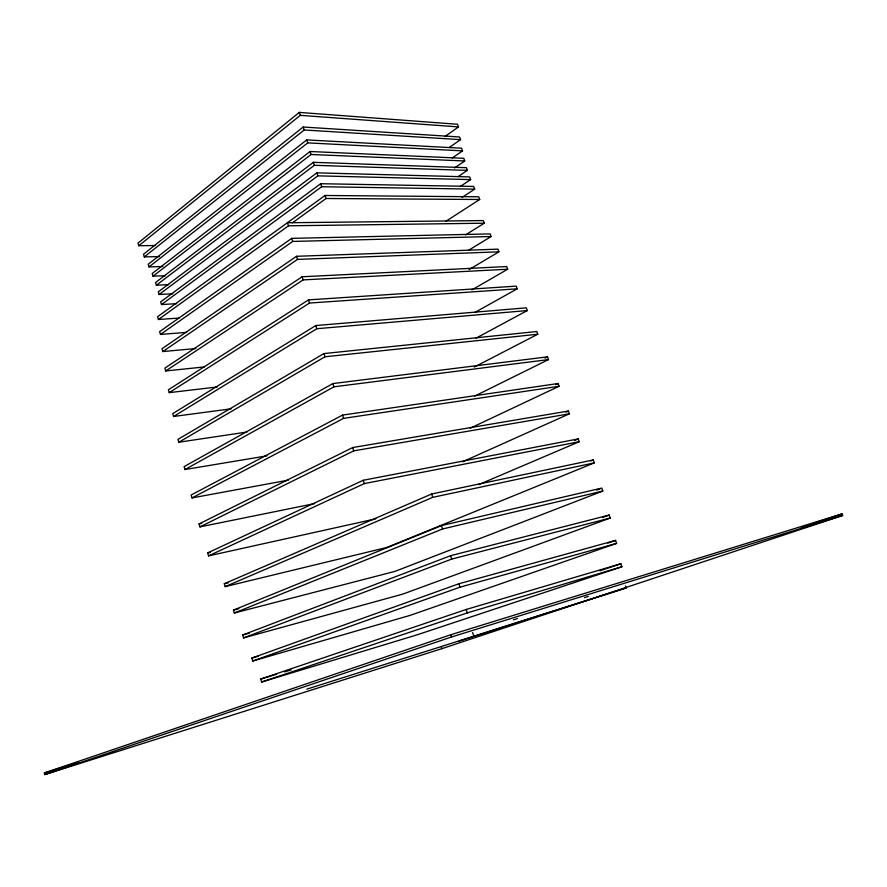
<?xml version="1.0" encoding="UTF-8"?>
<svg xmlns="http://www.w3.org/2000/svg" width="887" height="887" viewBox="0 0 887 887"><rect width="100%" height="100%" fill="white"/><g stroke="black" fill="none" stroke-linecap="round" stroke-linejoin="round"><path stroke-width="1.33" d="M444.952 136.52L458.49 126.919L457.537 124.269L299.307 112.405L137.995 243.116L138.793 245.743L155.413 245.522M138.793 245.743L300.294 115.354L458.49 126.919M449.232 147.552L460.541 139.636L459.588 136.986L303.21 127.018L143.494 254.27L144.304 256.908L159.505 256.587M144.304 256.908L304.208 129.979L460.541 139.636M452.303 157.941L462.548 150.868L461.584 148.207L306.736 139.913L148.218 264.259L149.038 266.898L162.853 266.499M149.038 266.898L307.745 142.885L462.548 150.868M454.477 167.976L464.733 160.968L463.779 158.296L310.051 151.511L152.198 273.518L153.03 276.167L165.381 275.724M153.03 276.167L311.06 154.493L464.733 160.968M458.18 176.58L467.36 170.393L466.385 167.71L313.344 162.31L155.524 282.532L156.356 285.204L168.774 284.66M156.356 285.204L314.353 165.292L467.36 170.393M460.253 186.503L470.609 179.606L469.644 176.923L316.825 172.854L158.296 291.823L159.128 294.495L172.921 293.797M159.128 294.495L317.834 175.848L470.609 179.606M461.994 197.457L474.678 189.142L473.702 186.447L320.662 183.72L160.658 301.879L161.501 304.551L176.69 303.676M161.501 304.551L321.682 186.725L474.678 189.142M446.05 221.196L479.701 199.486L478.725 196.781L325.052 195.484L157.564 316.737L158.418 319.497L179.141 318.056M292.466 222.781L326.072 198.5L479.701 199.486M158.418 319.497L288.508 225.797L484.247 223.214L483.282 220.575L287.488 222.748L288.508 225.797M468.669 250.245L491.088 236.53L490.134 233.88L291.69 238.359L159.616 331.66L160.48 334.443L186.713 332.348M160.48 334.443L292.71 241.43L491.088 236.53M469.156 269.537L498.926 251.819L497.962 249.147L296.513 256.299L161.977 348.757L162.842 351.551L195.805 348.536M162.842 351.551L297.533 259.392L498.926 251.819M471.884 289.905L507.663 269.227L506.699 266.543L302.09 276.777L164.849 368.138L165.714 370.954L204.276 366.941M165.714 370.954L303.121 279.893L507.663 269.227M474.977 312.412L517.176 288.818L516.212 286.124L308.499 299.884L168.386 389.803L169.262 392.631L217.248 386.976M169.262 392.631L309.541 303.032L517.176 288.818M465.487 234.944L484.247 223.214M476.097 338.124L527.288 310.55L526.313 307.833L315.783 325.551L172.721 413.63L173.597 416.48L231.252 408.796M173.597 416.48L316.836 328.722L527.288 310.55M474.29 367.063L537.788 334.233L536.823 331.505L323.932 353.569L177.943 439.353L178.819 442.225L246.952 432.036M178.819 442.225L324.986 356.774L537.788 334.233M474.545 396.167L548.476 359.59L547.501 356.851L332.88 383.572L184.086 466.629L184.973 469.533L266.965 455.851M184.973 469.533L333.944 386.81L548.476 359.59M470.276 428.188L559.087 386.266L558.111 383.506L342.526 415.094L191.137 495.001L192.024 497.917L288.386 480.122M192.024 497.917L343.579 418.365L559.087 386.266M314.807 503.561L199.93 526.889L199.043 523.94L352.693 447.547L568.423 411.025L569.41 413.808L462.582 461.794M545.017 358.082L547.501 356.851M199.93 526.889L353.758 450.84L569.41 413.808M555.606 384.681L558.111 383.506M375.833 518.828L208.556 555.872L207.669 552.9L363.204 480.277L578.235 438.91L579.222 441.726L478.913 484.535M208.556 555.872L364.28 483.603L579.222 441.726M565.917 412.156L568.423 411.025M224.3 583.735L431.614 494.004L593.303 459.932L594.334 462.87L386.898 547.456L225.165 586.629L224.3 583.735L228.314 582.781M225.165 586.629L432.712 497.352L594.334 462.87M574.432 440.551L578.235 438.91M590.742 460.985L593.303 459.932M233.447 610.101L441.471 525.603L601.785 488.083L602.816 491.043L394.959 571.383L234.312 613.006L233.447 610.101L238.803 608.715M234.312 613.006L442.58 528.974L602.816 491.043M596.618 490.09L600.488 488.582M242.705 634.981L450.607 555.694L609.214 515.048L610.245 518.03L402.798 594.102L243.57 637.908L242.705 634.981L249.347 633.174M243.57 637.908L451.705 559.087L610.245 518.03M602.739 517.443L609.214 515.048M251.875 658.054L458.878 583.768L615.567 540.394L616.598 543.387L410.282 615.323L252.74 661.003L251.875 658.054L258.494 656.147M252.74 661.003L459.976 587.183L616.598 543.387M607.739 543.132L615.567 540.394M44.35 772.965L450.807 634.726L842.051 513.906L842.65 515.469L441.903 648.663L44.782 774.595L44.35 772.965L78.655 762.121M260.745 679.054L466.218 609.458L620.856 563.755L621.887 566.76L417.3 634.77L261.621 682.025L260.745 679.054L276.578 674.286M44.782 774.595L451.538 636.977L842.65 515.469M261.621 682.025L467.327 612.895L621.887 566.76M599.889 570.762L620.856 563.755M801.338 527.477L842.051 513.906M306.824 689.144L626.211 587.937L625.512 585.919M459.255 641.046L626.211 587.937M513.407 619.813L517.354 618.572M584.411 597.638L588.358 596.408M284.505 671.902L291.102 669.907M207.669 552.9L210.363 552.313M199.043 523.94L201.748 523.397M325.052 195.484L326.072 198.5M320.662 183.72L321.682 186.725M316.825 172.854L317.834 175.848M313.344 162.31L314.353 165.292M306.736 139.913L307.745 142.885M310.051 151.511L311.06 154.493M299.307 112.405L300.294 115.354M303.21 127.018L304.208 129.979M291.69 238.359L292.71 241.43M296.513 256.299L297.533 259.392M302.09 276.777L303.121 279.893M308.499 299.884L309.541 303.032M431.614 494.004L432.712 497.352M315.783 325.551L316.836 328.722M441.471 525.603L442.58 528.974M323.932 353.569L324.986 356.774M332.88 383.572L333.944 386.81M450.607 555.694L451.705 559.087M450.807 634.726L451.538 636.977M441.493 647.421L441.903 648.663M342.526 415.094L343.579 418.365M458.878 583.768L459.976 587.183M352.693 447.547L353.758 450.84M466.218 609.458L467.327 612.895M472.638 632.542L473.747 635.979M363.204 480.277L364.28 483.603"/></g></svg>
